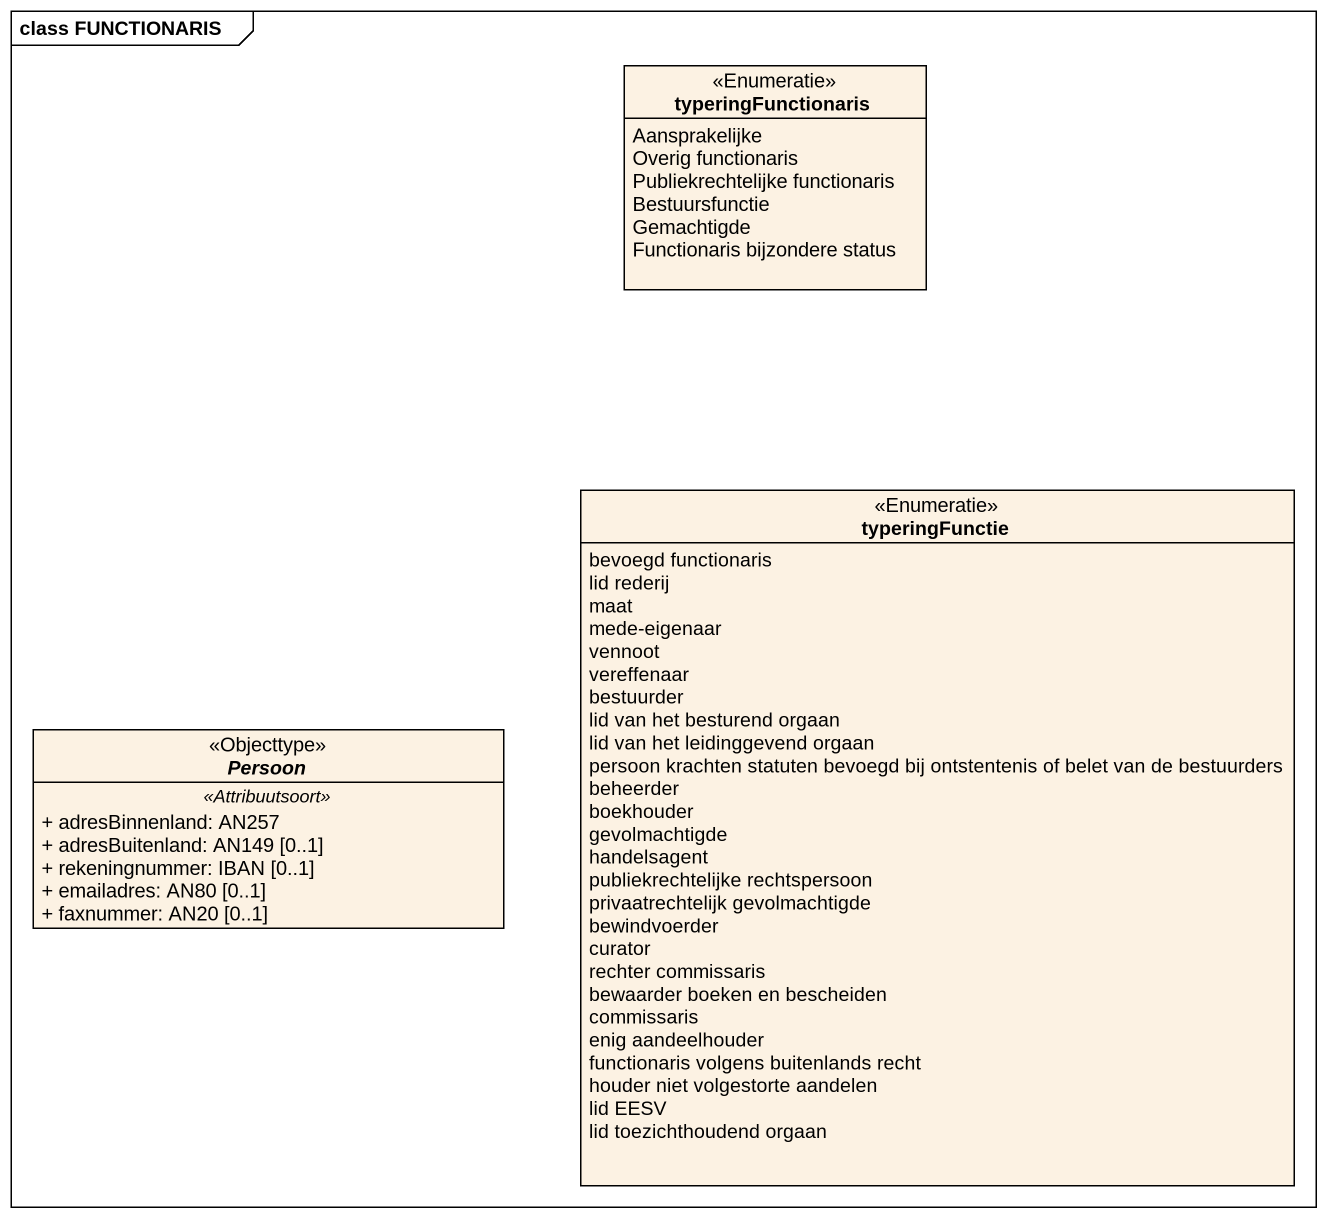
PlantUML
@startuml
mainframe class FUNCTIONARIS
hide circle
hide empty members
skinparam classAttributeIconSize 0
enum typeringFunctionaris <<Enumeratie>> {
  Aansprakelijke
  Overig functionaris
  Publiekrechtelijke functionaris
  Bestuursfunctie
  Gemachtigde
  Functionaris bijzondere status
}
enum typeringFunctie <<Enumeratie>> {
  bevoegd functionaris
  lid rederij
  maat
  mede-eigenaar
  vennoot
  vereffenaar
  bestuurder
  lid van het besturend orgaan
  lid van het leidinggevend orgaan
  persoon krachten statuten bevoegd bij ontstentenis of belet van de bestuurders
  beheerder
  boekhouder
  gevolmachtigde
  handelsagent
  publiekrechtelijke rechtspersoon
  privaatrechtelijk gevolmachtigde
  bewindvoerder
  curator
  rechter commissaris
  bewaarder boeken en bescheiden
  commissaris
  enig aandeelhouder
  functionaris volgens buitenlands recht
  houder niet volgestorte aandelen
  lid EESV
  lid toezichthoudend orgaan
}
abstract class Persoon <<Objecttype>> {
  .. <<Attribuutsoort>> ..
  + adresBinnenland: AN257
  + adresBuitenland: AN149 [0..1]
  + rekeningnummer: IBAN [0..1]
  + emailadres: AN80 [0..1]
  + faxnummer: AN20 [0..1]
}
@enduml
